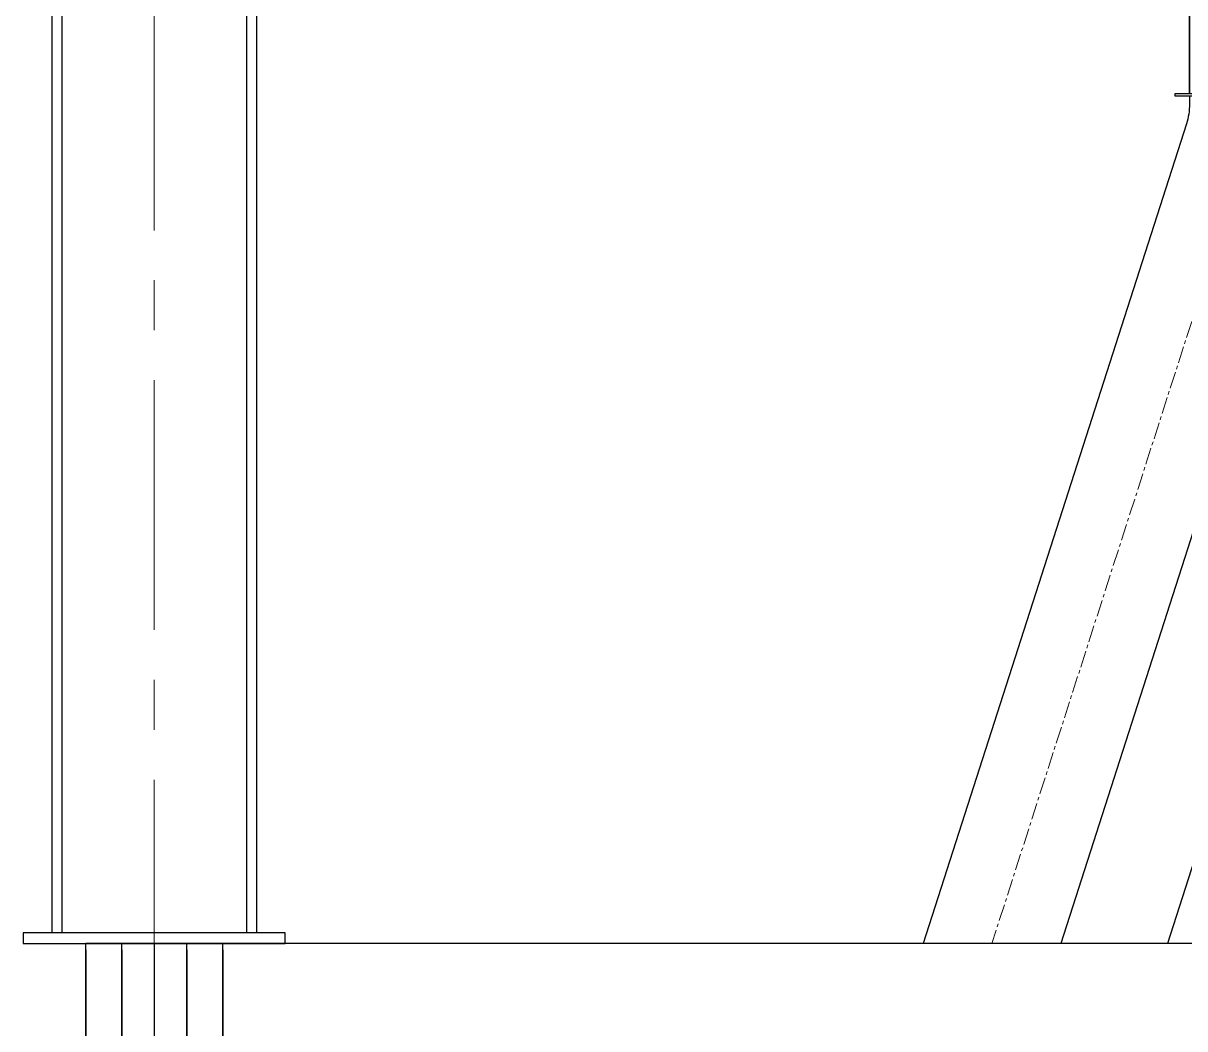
# Model space of a CAD drawing. Header units: millimetres. Extents: x 3220 to 226993, y 817 to 176024.
# Drawn here: x 76373 to 78589, y 39978 to 41896 of the extents above; entities that cross this region are included whole.
import ezdxf

# ---------------------------------------------------------------- set-up
doc = ezdxf.new("R2010")
doc.units = ezdxf.units.MM
doc.linetypes.add('AXES', pattern=[50.8, 31.75, -6.35, 6.35, -6.35])
doc.layers.add('Axe', color=1, linetype='AXES', lineweight=9)
doc.layers.add('DESSIN', color=7, linetype='Continuous', lineweight=25)

# ---------------------------------------------------------------- blocks, each defined once
blk = doc.blocks.new('cel3x3x9')
at = {"layer": 'Axe', "lineweight": -3, "ltscale": 25}
blk.add_line((0, 9000), (0, 0), dxfattribs=at)
at = {"layer": 'DESSIN', "color": 4}
for p, q in [((3130.5, 9000), (-130.5, 9000)), ((-130.5, 0), (-130.5, 9000)), ((-62.1, 0), (-62.1, 9000)), ((62.1, 0), (62.1, 9000)), ((130.5, 0), (130.5, 9000)), ((-130.5, 8988), (-130.5, 0)), ((-62.1, 8988), (-62.1, 0)), ((62.1, 8988), (62.1, 0)), ((130.5, 8988), (130.5, 0))]:
    blk.add_line(p, q, dxfattribs=at)
blk = doc.blocks.new('section 9-7')
for points in [[(195, 31980), (195, 21020), (-195, 21020), (-195, 31980)], [(-176, 21020), (-176, 31980), (176, 31980), (176, 21020)], [(-250, 21000), (250, 21000), (250, 21020), (-250, 21020)]]:
    blk.add_lwpolyline(points, close=True)
at = {"layer": 'Axe', "ltscale": 15}
blk.add_line((0, -500), (0, 32000), dxfattribs=at)
blk.add_blockref('cel3x3x9', (0, 12000))
blk = doc.blocks.new('101 1 G')
for p, q in [((125, 466), (-125, 466)), ((-125, 466), (-125, 446)), ((125, 446), (125, 466)), ((-125, 5), (-125, 446)), ((125, 446), (-125, 446)), ((125, 446), (-125, 446)), ((-125, 446), (125, 446)), ((125, 5), (125, 446))]:
    blk.add_line(p, q)
for points in [[(155, 466), (-155, 466), (-155, 471), (155, 471)], [(-125, 5), (125, 5), (125, 225.5), (-125, 225.5)], [(-125, 5), (125, 5), (125, 195.8), (-125, 195.8)], [(152.5, 0), (-152.5, 0), (-152.5, 5), (152.5, 5)]]:
    blk.add_lwpolyline(points, close=True)
at = {"layer": 'Axe', "lineweight": -3}
blk.add_line((0, 471), (0, 0), dxfattribs=at)
blk = doc.blocks.new('180L')
blk.add_blockref('101 1 G', (0, -471))

msp = doc.modelspace()

# ---------------------------------------------------------------- linework, layer by layer
at = {"color": 30}
msp.add_lwpolyline([(79098, 41861.3), (79098, 41846.7, -0.07788), (79092, 41808.5), (78556.2, 40141)], format="xyb", dxfattribs=at)
at = {"color": 4}
for points in [[(78598, 41756.8), (78598, 41742.2, -0.07788), (78592, 41703.9), (78089.8, 40141)], [(78848, 41756.8), (78848, 41742.2, -0.07788), (78830, 41627.5), (78352.4, 40141)]]:
    msp.add_lwpolyline(points, format="xyb", dxfattribs=at)
at = {"layer": 'Axe'}
msp.add_lwpolyline([(78723, 41756.8), (78723, 41742.2, -0.07788), (78711, 41665.7), (78221.1, 40141)], format="xyb", dxfattribs=at)

# ---------------------------------------------------------------- block references
for name, p in [('section 9-7', (76623, 19141)), ('180L', (78723, 42227.8))]:
    msp.add_blockref(name, p)

doc.saveas('drawing.dxf')
